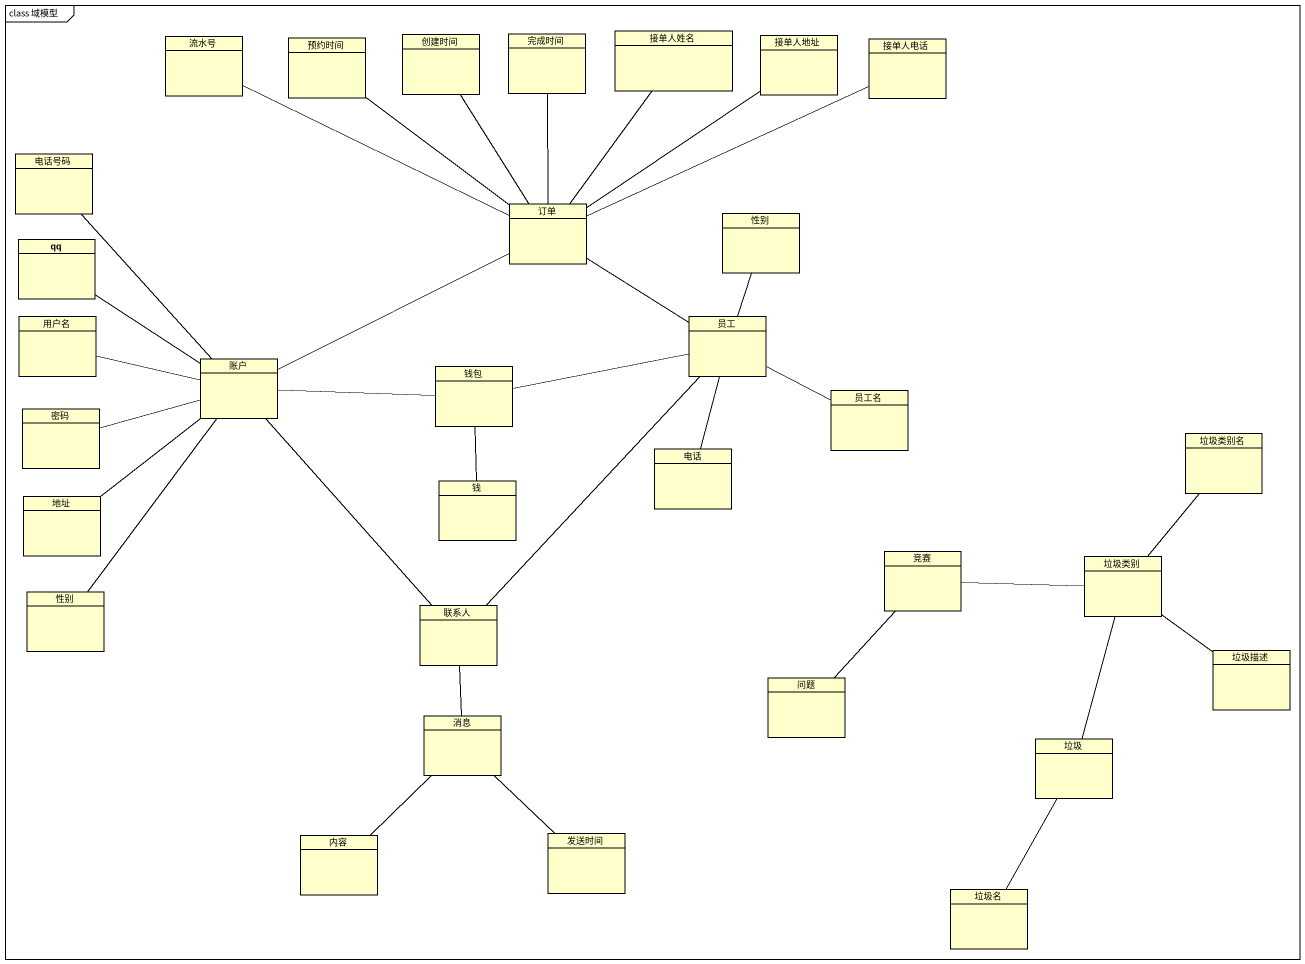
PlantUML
@startuml
mainframe class 域模型
hide circle
hide empty members
class 流水号
class 预约时间
class 创建时间
class 完成时间
class 接单人姓名
class 接单人地址
class 接单人电话
class 电话号码
class 订单
class qq
class 性别
class 用户名
class 员工
class 账户
class 钱包
class 员工名
class 密码
class 垃圾类别名
class 钱
class 电话
class 地址
class 竞赛
class 垃圾类别
class "性别" as 性别_2
class 联系人
class 垃圾描述
class 消息
class 问题
class 垃圾
class 内容
class 发送时间
class 垃圾名
流水号 -right- 订单
预约时间 -- 订单
创建时间 -- 订单
完成时间 -- 订单
接单人姓名 -- 订单
接单人地址 -- 订单
接单人电话 -left- 订单
电话号码 -- 账户
订单 -- 员工
qq -- 账户
性别 -- 员工
用户名 -right- 账户
员工 -left- 钱包
员工 -- 联系人
账户 -right- 订单
账户 -right- 钱包
账户 -- 联系人
钱包 -- 钱
员工名 -left- 员工
密码 -right- 账户
电话 -up- 员工
地址 -up- 账户
竞赛 -right- 垃圾类别
竞赛 -- 问题
垃圾类别 -up- 垃圾类别名
垃圾类别 -- 垃圾描述
性别_2 -up- 账户
消息 -up- 联系人
消息 -- 内容
消息 -- 发送时间
垃圾 -up- 垃圾类别
垃圾名 -up- 垃圾
@enduml
